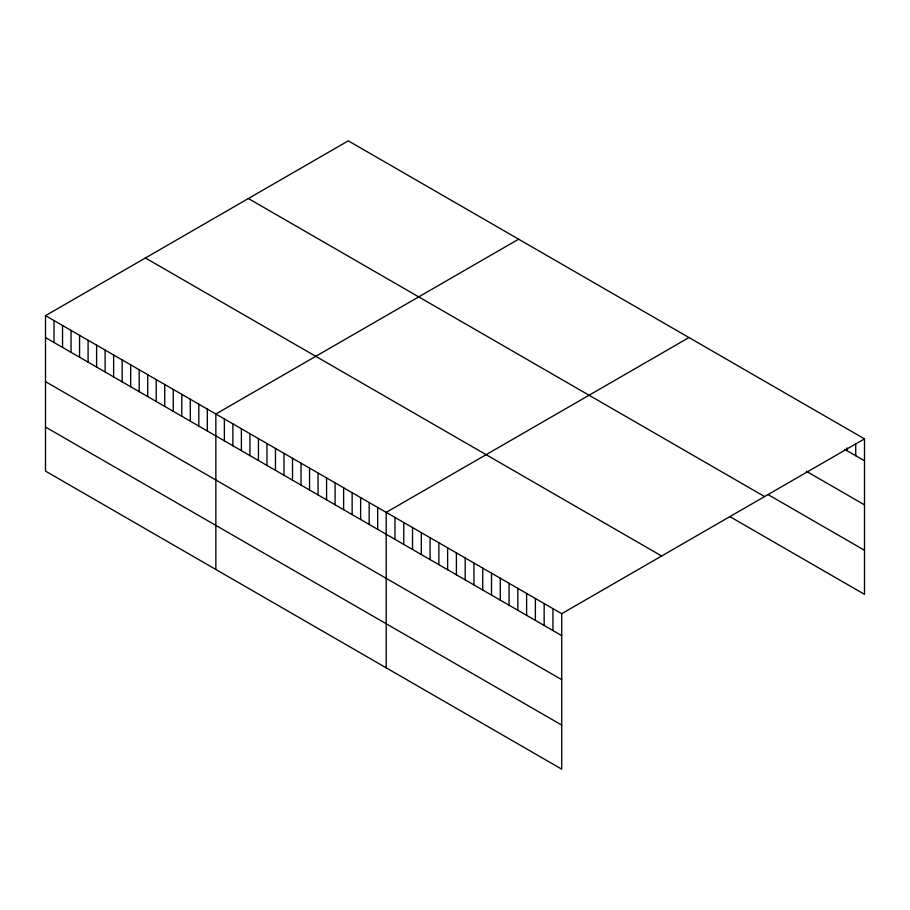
<?xml version="1.0" encoding="UTF-8"?>
<svg xmlns="http://www.w3.org/2000/svg" width="910" height="910" viewBox="0 0 910 910"><rect width="100%" height="100%" fill="white"/><g stroke="black" fill="none" stroke-linecap="round" stroke-linejoin="round"><path stroke-width="1.36" d="M45.5 315.656L561.709 613.693L561.709 769.155L45.5 471.118L45.5 315.656L348.291 140.845L864.5 438.882L864.5 594.344L729.57 516.448M518.632 239.194L215.852 414.004L215.852 569.467M688.984 337.553L386.204 512.364L386.204 667.826M561.709 613.693L864.5 438.882M844.753 449.392L864.5 460.79M806.362 471.289L864.5 504.857M767.972 494.539L864.5 550.266M248.362 198.528L764.582 496.564M145.418 257.974L661.638 555.999M45.5 337.564L561.709 635.601M45.5 381.643L561.709 679.668M45.5 427.052L561.709 725.077M855.73 443.397L855.73 455.717M846.948 447.913L846.948 450.655M552.939 608.619L552.939 630.528M544.157 603.558L544.157 625.466M535.387 598.496L535.387 620.404M526.617 593.422L526.617 615.331M517.836 588.361L517.836 610.269M509.065 583.287L509.065 605.195M500.284 578.225L500.284 600.134M491.514 573.163L491.514 595.072M482.732 568.09L482.732 589.998M473.962 563.028L473.962 584.937M465.181 557.955L465.181 579.863M456.411 552.893L456.411 574.801M447.629 547.82L447.629 569.728M438.859 542.758L438.859 564.666M430.077 537.696L430.077 559.604M421.307 532.623L421.307 554.531M412.526 527.561L412.526 549.469M403.756 522.488L403.756 544.396M394.974 517.426L394.974 539.334M377.684 507.439L377.684 529.347M369.164 502.525L369.164 524.433M360.644 497.611L360.644 519.519M352.136 492.685L352.136 514.594M343.616 487.771L343.616 509.68M335.096 482.857L335.096 504.766M326.576 477.932L326.576 499.84M318.056 473.018L318.056 494.926M309.548 468.104L309.548 490.012M301.028 463.179L301.028 485.087M292.508 458.265L292.508 480.173M283.988 453.351L283.988 475.259M275.468 448.437L275.468 470.345M266.96 443.511L266.96 465.42M258.44 438.597L258.44 460.505M249.92 433.683L249.92 455.591M241.4 428.758L241.4 450.666M232.88 423.844L232.88 445.752M224.372 418.93L224.372 440.838M207.332 409.09L207.332 430.999M198.812 404.176L198.812 426.085M190.304 399.251L190.304 421.159M181.784 394.337L181.784 416.245M173.264 389.423L173.264 411.331M164.744 384.498L164.744 406.406M156.224 379.584L156.224 401.492M147.716 374.67L147.716 396.578M139.196 369.756L139.196 391.664M130.676 364.83L130.676 386.739M122.156 359.916L122.156 381.825M113.636 355.002L113.636 376.911M105.128 350.077L105.128 371.985M96.608 345.163L96.608 367.071M88.088 340.249L88.088 362.157M79.568 335.324L79.568 357.232M71.048 330.41L71.048 352.318M62.54 325.496L62.54 347.404M54.02 320.57L54.02 342.478"/></g></svg>
